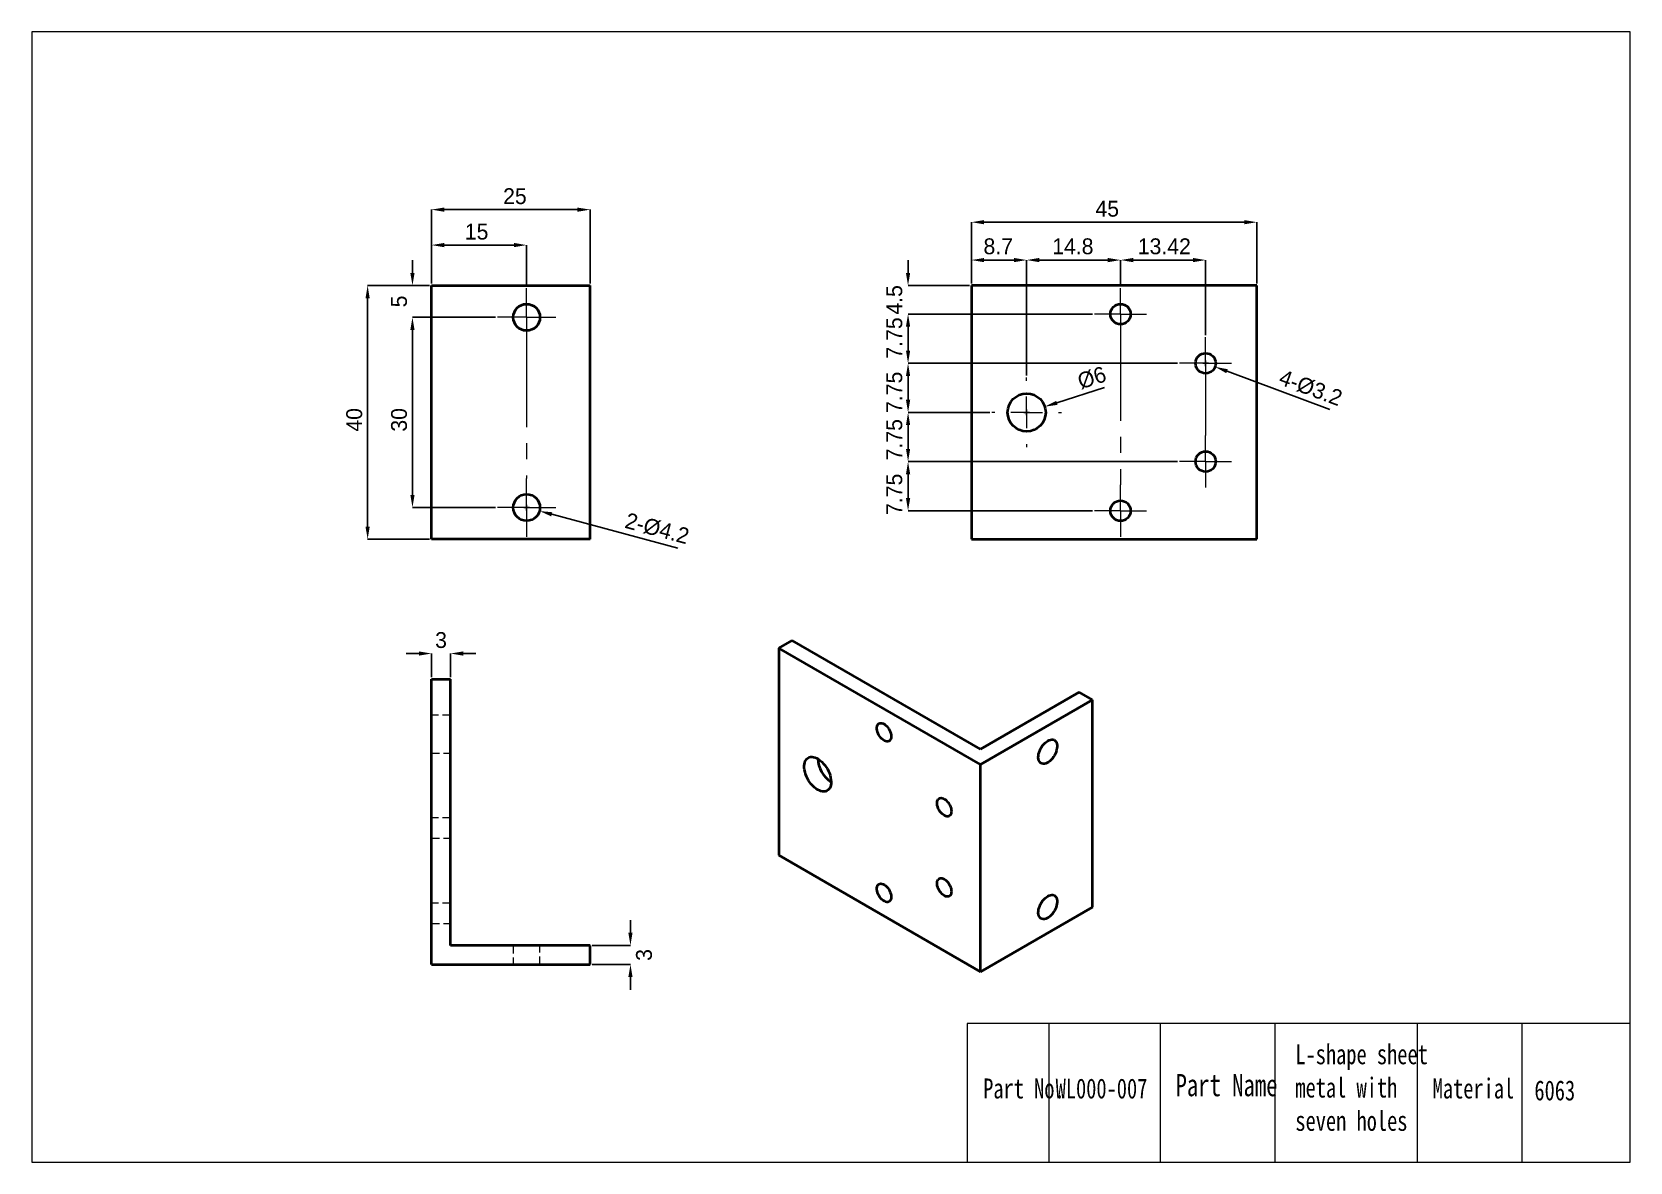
# Model space of a CAD drawing. Header units: millimetres. Extents: x 7.6 to 58, y 9.8 to 45.5.
import ezdxf

# ---------------------------------------------------------------- set-up
doc = ezdxf.new("R2010")
doc.units = ezdxf.units.MM
doc.header["$LTSCALE"] = 0.2
doc.linetypes.add('CENTERX2', pattern=[20.32, 12.7, -2.54, 2.54, -2.54])
doc.linetypes.add('HIDDEN', pattern=[1.905, 1.27, -0.635])
doc.layers.get('0').update_dxf_attribs({"lineweight": 18})
for name, color, linetype, lineweight in [('1轮廓实线层', 7, 'Continuous', 40), ('2细线层', 4, 'Continuous', 18), ('3中心线层', 1, 'CENTERX2', 18), ('4虚线层', 6, 'HIDDEN', 18), ('尺寸线层', 3, 'Continuous', 18)]:
    doc.layers.add(name, color=color, linetype=linetype, lineweight=lineweight)
doc.styles.add('SLDTEXTSTYLE1', font='')
doc.styles.get('SLDTEXTSTYLE1').set_extended_font_data('汉仪长仿宋体')
doc.dimstyles.new('SLDDIMSTYLE0', dxfattribs={"dimtxt": 0.7, "dimasz": 0.816, "dimexe": 0, "dimexo": 0.0625, "dimgap": 0.175, "dimtad": 1, "dimlfac": 5, "dimrnd": 1e-09, "dimzin": 12, "dimdsep": 46, "dimtxsty": 'SLDTEXTSTYLE1', "dimcen": 0.09, "dimdle": 1.632, "dimadec": 0, "dimazin": 3, "dimtfac": 1, "dimtofl": 0, "dimtmove": 0, "dimatfit": 3, "dimfxl": 1, "dimfrac": 2, "dimtolj": 1, "dimarcsym": 0})

# ---------------------------------------------------------------- blocks, each defined once
blk = doc.blocks.new('*X4')
at = {"layer": '2细线层', "linetype": 'Continuous'}
for points in [[(18.138, 37.06), (18.271, 37.06), (18.205, 37.46)], [(18.138, 29.86), (18.271, 29.86), (18.205, 29.46)]]:
    blk.add_hatch(color=0, dxfattribs=at).paths.add_polyline_path(points, flags=0)
at = {"layer": '2细线层', "color": 0, "linetype": 'Continuous', "lineweight": -2}
for p, q in [((20.157, 37.46), (18.205, 37.46)), ((18.205, 29.86), (18.205, 37.06)), ((20.157, 29.46), (18.205, 29.46))]:
    blk.add_line(p, q, dxfattribs=at)
at = {"layer": '2细线层', "color": 0, "linetype": 'Continuous', "lineweight": 0, "insert": (17.53, 33.226), "char_height": 0.5, "width": 0.98199, "attachment_point": 2, "rotation": 90, "style": 'SLDTEXTSTYLE1'}
blk.add_mtext('40', dxfattribs=at)
blk = doc.blocks.new('*X5')
at = {"layer": '2细线层', "linetype": 'Continuous'}
for points in [[(19.552, 37.86), (19.685, 37.86), (19.619, 37.46)], [(19.552, 36.06), (19.685, 36.06), (19.619, 36.46)]]:
    blk.add_hatch(color=0, dxfattribs=at).paths.add_polyline_path(points, flags=0)
at = {"layer": '2细线层', "color": 0, "linetype": 'Continuous', "lineweight": -2}
for p, q in [((19.619, 37.86), (19.619, 38.26)), ((20.157, 37.46), (19.619, 37.46)), ((22.237, 36.46), (19.619, 36.46)), ((19.619, 36.06), (19.619, 35.66))]:
    blk.add_line(p, q, dxfattribs=at)
at = {"layer": '2细线层', "color": 0, "linetype": 'Continuous', "lineweight": 0, "insert": (18.944, 36.96), "char_height": 0.5, "width": 0.98476, "attachment_point": 2, "rotation": 90, "style": 'SLDTEXTSTYLE1'}
blk.add_mtext('5', dxfattribs=at)
blk = doc.blocks.new('*X6')
at = {"layer": '2细线层', "linetype": 'Continuous'}
for points in [[(19.552, 36.06), (19.685, 36.06), (19.619, 36.46)], [(19.552, 30.86), (19.685, 30.86), (19.619, 30.46)]]:
    blk.add_hatch(color=0, dxfattribs=at).paths.add_polyline_path(points, flags=0)
at = {"layer": '2细线层', "color": 0, "linetype": 'Continuous', "lineweight": -2}
for p, q in [((22.237, 36.46), (19.619, 36.46)), ((19.619, 36.06), (19.619, 30.86)), ((22.237, 30.46), (19.619, 30.46))]:
    blk.add_line(p, q, dxfattribs=at)
at = {"layer": '2细线层', "color": 0, "linetype": 'Continuous', "lineweight": 0, "insert": (18.944, 33.226), "char_height": 0.5, "width": 0.99307, "attachment_point": 2, "rotation": 90, "style": 'SLDTEXTSTYLE1'}
blk.add_mtext('30', dxfattribs=at)
blk = doc.blocks.new('*X7')
at = {"layer": '2细线层', "linetype": 'Continuous'}
for points in [[(20.62, 39.922), (20.62, 39.789), (20.22, 39.856)], [(24.82, 39.922), (24.82, 39.789), (25.22, 39.856)]]:
    blk.add_hatch(color=0, dxfattribs=at).paths.add_polyline_path(points, flags=0)
at = {"layer": '2细线层', "color": 0, "linetype": 'Continuous', "lineweight": -2}
for p, q in [((20.22, 37.522), (20.22, 39.856)), ((20.62, 39.856), (24.82, 39.856)), ((25.22, 37.522), (25.22, 39.856))]:
    blk.add_line(p, q, dxfattribs=at)
at = {"layer": '2细线层', "color": 0, "linetype": 'Continuous', "lineweight": 0, "insert": (22.85, 40.531), "char_height": 0.5, "width": 0.85042, "attachment_point": 2, "style": 'SLDTEXTSTYLE1'}
blk.add_mtext('25', dxfattribs=at)
blk = doc.blocks.new('*X8')
at = {"layer": '2细线层', "linetype": 'Continuous'}
for points in [[(20.62, 38.805), (20.62, 38.672), (20.22, 38.738)], [(22.82, 38.805), (22.82, 38.672), (23.22, 38.738)]]:
    blk.add_hatch(color=0, dxfattribs=at).paths.add_polyline_path(points, flags=0)
at = {"layer": '2细线层', "color": 0, "linetype": 'Continuous', "lineweight": -2}
for p, q in [((20.22, 37.522), (20.22, 38.738)), ((22.82, 38.738), (20.62, 38.738)), ((23.22, 37.442), (23.22, 38.738))]:
    blk.add_line(p, q, dxfattribs=at)
at = {"layer": '2细线层', "color": 0, "linetype": 'Continuous', "lineweight": 0, "insert": (21.642, 39.413), "char_height": 0.5, "width": 0.77285, "attachment_point": 2, "style": 'SLDTEXTSTYLE1'}
blk.add_mtext('15', dxfattribs=at)
blk = doc.blocks.new('*X9')
at = {"layer": '2细线层', "linetype": 'Continuous'}
blk.add_hatch(color=0, dxfattribs=at).paths.add_polyline_path([(24.029, 30.312), (23.995, 30.183), (23.626, 30.351)], flags=0)
at = {"layer": '2细线层', "color": 0, "linetype": 'Continuous', "lineweight": -2}
for p, q in [((23.13, 30.46), (23.31, 30.46)), ((23.22, 30.37), (23.22, 30.55)), ((27.992, 29.181), (24.012, 30.248))]:
    blk.add_line(p, q, dxfattribs=at)
at = {"layer": '2细线层', "color": 0, "linetype": 'Continuous', "lineweight": 0, "insert": (26.415, 30.312), "char_height": 0.5, "width": 3.74969, "attachment_point": 1, "rotation": 345, "style": 'SLDTEXTSTYLE1'}
blk.add_mtext('2-%%C4.2', dxfattribs=at)
blk = doc.blocks.new('SW_CENTERMARKSYMBOL_0')
at = {"layer": '3中心线层', "color": 0, "linetype": 'CENTERX2', "lineweight": 0}
for p, q in [((0, 0.5), (0, 0.92)), ((-0.5, 0), (-0.92, 0)), ((0, 0), (-0.5, 0)), ((0, 0), (0, 0.5)), ((0, 0), (0, -0.5)), ((0, 0), (0.5, 0)), ((0.5, 0), (0.92, 0)), ((0, -0.5), (0, -0.92))]:
    blk.add_line(p, q, dxfattribs=at)
blk = doc.blocks.new('SW_CENTERMARKSYMBOL_1')
at = {"layer": '3中心线层', "color": 0, "linetype": 'CENTERX2', "lineweight": 0}
for p, q in [((0, 0.5), (0, 0.92)), ((-0.5, 0), (-0.92, 0)), ((0, 0), (-0.5, 0)), ((0, 0), (0, 0.5)), ((0, 0), (0, -0.5)), ((0, 0), (0.5, 0)), ((0.5, 0), (0.92, 0)), ((0, -0.5), (0, -0.92))]:
    blk.add_line(p, q, dxfattribs=at)
blk = doc.blocks.new('*X12')
at = {"layer": '2细线层', "linetype": 'Continuous'}
for points in [[(37.649, 39.526), (37.649, 39.393), (37.249, 39.46)], [(45.849, 39.526), (45.849, 39.393), (46.249, 39.46)]]:
    blk.add_hatch(color=0, dxfattribs=at).paths.add_polyline_path(points, flags=0)
at = {"layer": '2细线层', "color": 0, "linetype": 'Continuous', "lineweight": -2}
for p, q in [((37.249, 37.522), (37.249, 39.46)), ((37.649, 39.46), (45.849, 39.46)), ((46.249, 37.522), (46.249, 39.46))]:
    blk.add_line(p, q, dxfattribs=at)
at = {"layer": '2细线层', "color": 0, "linetype": 'Continuous', "lineweight": 0, "insert": (41.53, 40.135), "char_height": 0.5, "width": 0.87119, "attachment_point": 2, "style": 'SLDTEXTSTYLE1'}
blk.add_mtext('45', dxfattribs=at)
blk = doc.blocks.new('*X13')
at = {"layer": '2细线层', "linetype": 'Continuous'}
for points in [[(37.649, 38.332), (37.649, 38.199), (37.249, 38.266)], [(38.589, 38.332), (38.589, 38.199), (38.989, 38.266)]]:
    blk.add_hatch(color=0, dxfattribs=at).paths.add_polyline_path(points, flags=0)
at = {"layer": '2细线层', "color": 0, "linetype": 'Continuous', "lineweight": -2}
for p, q in [((37.249, 37.522), (37.249, 38.266)), ((38.589, 38.266), (37.649, 38.266)), ((38.989, 34.622), (38.989, 38.266))]:
    blk.add_line(p, q, dxfattribs=at)
at = {"layer": '2细线层', "color": 0, "linetype": 'Continuous', "lineweight": 0, "insert": (38.093, 38.95), "char_height": 0.5, "width": 1.39197, "attachment_point": 2, "style": 'SLDTEXTSTYLE1'}
blk.add_mtext('8.7', dxfattribs=at)
blk = doc.blocks.new('*X14')
at = {"layer": '2细线层', "linetype": 'Continuous'}
for points in [[(39.389, 38.332), (39.389, 38.199), (38.989, 38.266)], [(41.549, 38.332), (41.549, 38.199), (41.949, 38.266)]]:
    blk.add_hatch(color=0, dxfattribs=at).paths.add_polyline_path(points, flags=0)
at = {"layer": '2细线层', "color": 0, "linetype": 'Continuous', "lineweight": -2}
for p, q in [((38.989, 34.622), (38.989, 38.266)), ((39.389, 38.266), (41.549, 38.266)), ((41.949, 37.442), (41.949, 38.266))]:
    blk.add_line(p, q, dxfattribs=at)
at = {"layer": '2细线层', "color": 0, "linetype": 'Continuous', "lineweight": 0, "insert": (40.446, 38.95), "char_height": 0.5, "width": 1.78947, "attachment_point": 2, "style": 'SLDTEXTSTYLE1'}
blk.add_mtext('14.8', dxfattribs=at)
blk = doc.blocks.new('*X15')
at = {"layer": '2细线层', "linetype": 'Continuous'}
for points in [[(42.349, 38.332), (42.349, 38.199), (41.949, 38.266)], [(44.234, 38.332), (44.234, 38.199), (44.634, 38.266)]]:
    blk.add_hatch(color=0, dxfattribs=at).paths.add_polyline_path(points, flags=0)
at = {"layer": '2细线层', "color": 0, "linetype": 'Continuous', "lineweight": -2}
for p, q in [((41.949, 37.442), (41.949, 38.266)), ((42.349, 38.266), (44.234, 38.266)), ((44.634, 35.892), (44.634, 38.266))]:
    blk.add_line(p, q, dxfattribs=at)
at = {"layer": '2细线层', "color": 0, "linetype": 'Continuous', "lineweight": 0, "insert": (43.331, 38.95), "char_height": 0.5, "width": 2.27701, "attachment_point": 2, "style": 'SLDTEXTSTYLE1'}
blk.add_mtext('13.42', dxfattribs=at)
blk = doc.blocks.new('*X16')
at = {"layer": '2细线层', "linetype": 'Continuous'}
for points in [[(35.181, 37.86), (35.315, 37.86), (35.248, 37.46)], [(35.181, 36.16), (35.315, 36.16), (35.248, 36.56)]]:
    blk.add_hatch(color=0, dxfattribs=at).paths.add_polyline_path(points, flags=0)
at = {"layer": '2细线层', "color": 0, "linetype": 'Continuous', "lineweight": -2}
for p, q in [((35.248, 37.86), (35.248, 38.26)), ((37.187, 37.46), (35.248, 37.46)), ((41.067, 36.56), (35.248, 36.56)), ((35.248, 36.16), (35.248, 35.76))]:
    blk.add_line(p, q, dxfattribs=at)
at = {"layer": '2细线层', "color": 0, "linetype": 'Continuous', "lineweight": 0, "insert": (34.564, 37.01), "char_height": 0.5, "width": 1.37258, "attachment_point": 2, "rotation": 90, "style": 'SLDTEXTSTYLE1'}
blk.add_mtext('4.5', dxfattribs=at)
blk = doc.blocks.new('*X17')
at = {"layer": '2细线层', "linetype": 'Continuous'}
blk.add_hatch(color=0, dxfattribs=at).paths.add_polyline_path([(45.332, 34.822), (45.286, 34.697), (44.934, 34.898)], flags=0)
at = {"layer": '2细线层', "color": 0, "linetype": 'Continuous', "lineweight": -2}
for p, q in [((44.544, 35.01), (44.724, 35.01)), ((44.634, 34.92), (44.634, 35.1)), ((48.554, 33.556), (45.309, 34.759))]:
    blk.add_line(p, q, dxfattribs=at)
at = {"layer": '2细线层', "color": 0, "linetype": 'Continuous', "lineweight": 0, "insert": (47.079, 34.832), "char_height": 0.5, "width": 3.77866, "attachment_point": 1, "rotation": 339.652, "style": 'SLDTEXTSTYLE1'}
blk.add_mtext('4-%%C3.2', dxfattribs=at)
blk = doc.blocks.new('*X18')
at = {"layer": '2细线层', "linetype": 'Continuous'}
for points in [[(35.183, 36.16), (35.316, 36.16), (35.249, 36.56)], [(35.183, 35.41), (35.316, 35.41), (35.249, 35.01)]]:
    blk.add_hatch(color=0, dxfattribs=at).paths.add_polyline_path(points, flags=0)
at = {"layer": '2细线层', "color": 0, "linetype": 'Continuous', "lineweight": -2}
for p, q in [((41.067, 36.56), (35.249, 36.56)), ((35.249, 36.16), (35.249, 35.41)), ((43.751, 35.01), (35.249, 35.01))]:
    blk.add_line(p, q, dxfattribs=at)
at = {"layer": '2细线层', "color": 0, "linetype": 'Continuous', "lineweight": 0, "insert": (34.565, 35.809), "char_height": 0.5, "width": 1.86427, "attachment_point": 2, "rotation": 90, "style": 'SLDTEXTSTYLE1'}
blk.add_mtext('7.75', dxfattribs=at)
blk = doc.blocks.new('*X19')
at = {"layer": '2细线层', "linetype": 'Continuous'}
for points in [[(35.183, 34.61), (35.316, 34.61), (35.249, 35.01)], [(35.183, 33.86), (35.316, 33.86), (35.249, 33.46)]]:
    blk.add_hatch(color=0, dxfattribs=at).paths.add_polyline_path(points, flags=0)
at = {"layer": '2细线层', "color": 0, "linetype": 'Continuous', "lineweight": -2}
for p, q in [((43.751, 35.01), (35.249, 35.01)), ((35.249, 33.86), (35.249, 34.61)), ((37.827, 33.46), (35.249, 33.46))]:
    blk.add_line(p, q, dxfattribs=at)
at = {"layer": '2细线层', "color": 0, "linetype": 'Continuous', "lineweight": 0, "insert": (34.565, 34.095), "char_height": 0.5, "width": 1.86427, "attachment_point": 2, "rotation": 90, "style": 'SLDTEXTSTYLE1'}
blk.add_mtext('7.75', dxfattribs=at)
blk = doc.blocks.new('*X20')
at = {"layer": '2细线层', "linetype": 'Continuous'}
for points in [[(35.183, 33.06), (35.316, 33.06), (35.249, 33.46)], [(35.183, 32.31), (35.316, 32.31), (35.249, 31.91)]]:
    blk.add_hatch(color=0, dxfattribs=at).paths.add_polyline_path(points, flags=0)
at = {"layer": '2细线层', "color": 0, "linetype": 'Continuous', "lineweight": -2}
for p, q in [((37.827, 33.46), (35.249, 33.46)), ((35.249, 33.06), (35.249, 32.31)), ((43.751, 31.91), (35.249, 31.91))]:
    blk.add_line(p, q, dxfattribs=at)
at = {"layer": '2细线层', "color": 0, "linetype": 'Continuous', "lineweight": 0, "insert": (34.565, 32.601), "char_height": 0.5, "width": 1.86427, "attachment_point": 2, "rotation": 90, "style": 'SLDTEXTSTYLE1'}
blk.add_mtext('7.75', dxfattribs=at)
blk = doc.blocks.new('*X21')
at = {"layer": '2细线层', "linetype": 'Continuous'}
for points in [[(35.183, 31.51), (35.316, 31.51), (35.249, 31.91)], [(35.183, 30.76), (35.316, 30.76), (35.249, 30.36)]]:
    blk.add_hatch(color=0, dxfattribs=at).paths.add_polyline_path(points, flags=0)
at = {"layer": '2细线层', "color": 0, "linetype": 'Continuous', "lineweight": -2}
for p, q in [((43.751, 31.91), (35.249, 31.91)), ((35.249, 30.76), (35.249, 31.51)), ((41.067, 30.36), (35.249, 30.36))]:
    blk.add_line(p, q, dxfattribs=at)
at = {"layer": '2细线层', "color": 0, "linetype": 'Continuous', "lineweight": 0, "insert": (34.565, 30.878), "char_height": 0.5, "width": 1.86427, "attachment_point": 2, "rotation": 90, "style": 'SLDTEXTSTYLE1'}
blk.add_mtext('7.75', dxfattribs=at)
blk = doc.blocks.new('*X22')
at = {"layer": '2细线层', "linetype": 'Continuous'}
blk.add_hatch(color=0, dxfattribs=at).paths.add_polyline_path([(39.922, 33.827), (39.962, 33.7), (39.561, 33.642)], flags=0)
at = {"layer": '2细线层', "color": 0, "linetype": 'Continuous', "lineweight": -2}
for p, q in [((41.449, 34.243), (39.942, 33.763)), ((38.899, 33.46), (39.079, 33.46)), ((38.989, 33.37), (38.989, 33.55))]:
    blk.add_line(p, q, dxfattribs=at)
at = {"layer": '2细线层', "color": 0, "linetype": 'Continuous', "lineweight": 0, "insert": (40.543, 34.663), "char_height": 0.5, "width": 1.50371, "attachment_point": 1, "rotation": 17.6581, "style": 'SLDTEXTSTYLE1'}
blk.add_mtext('%%C6', dxfattribs=at)
blk = doc.blocks.new('SW_CENTERMARKSYMBOL_2')
at = {"layer": '3中心线层', "color": 0, "linetype": 'CENTERX2', "lineweight": 0}
for p, q in [((0, 0.5), (0, 0.82)), ((-0.5, 0), (-0.82, 0)), ((0, 0), (-0.5, 0)), ((0, 0), (0, 0.5)), ((0, 0), (0, -0.5)), ((0, 0), (0.5, 0)), ((0.5, 0), (0.82, 0)), ((0, -0.5), (0, -0.82))]:
    blk.add_line(p, q, dxfattribs=at)
blk = doc.blocks.new('SW_CENTERMARKSYMBOL_3')
at = {"layer": '3中心线层', "color": 0, "linetype": 'CENTERX2', "lineweight": 0}
for p, q in [((0, 0.5), (0, 0.82)), ((-0.5, 0), (-0.82, 0)), ((0, 0), (-0.5, 0)), ((0, 0), (0, 0.5)), ((0, 0), (0, -0.5)), ((0, 0), (0.5, 0)), ((0.5, 0), (0.82, 0)), ((0, -0.5), (0, -0.82))]:
    blk.add_line(p, q, dxfattribs=at)
blk = doc.blocks.new('SW_CENTERMARKSYMBOL_4')
at = {"layer": '3中心线层', "color": 0, "linetype": 'CENTERX2', "lineweight": 0}
for p, q in [((0, 0.5), (0, 0.82)), ((-0.5, 0), (-0.82, 0)), ((0, 0), (-0.5, 0)), ((0, 0), (0, 0.5)), ((0, 0), (0, -0.5)), ((0, 0), (0.5, 0)), ((0.5, 0), (0.82, 0)), ((0, -0.5), (0, -0.82))]:
    blk.add_line(p, q, dxfattribs=at)
blk = doc.blocks.new('SW_CENTERMARKSYMBOL_5')
at = {"layer": '3中心线层', "color": 0, "linetype": 'CENTERX2', "lineweight": 0}
for p, q in [((0, 0.5), (0, 0.82)), ((-0.5, 0), (-0.82, 0)), ((0, 0), (-0.5, 0)), ((0, 0), (0, 0.5)), ((0, 0), (0, -0.5)), ((0, 0), (0.5, 0)), ((0.5, 0), (0.82, 0)), ((0, -0.5), (0, -0.82))]:
    blk.add_line(p, q, dxfattribs=at)
blk = doc.blocks.new('SW_CENTERMARKSYMBOL_6')
at = {"layer": '3中心线层', "color": 0, "linetype": 'CENTERX2', "lineweight": 0}
for p, q in [((0, 1), (0, 1.1)), ((-1, 0), (-1.1, 0)), ((0, 0), (-0.5, 0)), ((0, 0), (0, 0.5)), ((0, 0), (0, -0.5)), ((0, 0), (0.5, 0)), ((1, 0), (1.1, 0)), ((0, -1), (0, -1.1))]:
    blk.add_line(p, q, dxfattribs=at)
blk = doc.blocks.new('*X28')
at = {"layer": '2细线层', "linetype": 'Continuous'}
for points in [[(19.82, 25.924), (19.82, 25.79), (20.22, 25.857)], [(21.22, 25.924), (21.22, 25.79), (20.82, 25.857)]]:
    blk.add_hatch(color=0, dxfattribs=at).paths.add_polyline_path(points, flags=0)
at = {"layer": '2细线层', "color": 0, "linetype": 'Continuous', "lineweight": -2}
for p, q in [((19.82, 25.857), (19.42, 25.857)), ((20.22, 25.113), (20.22, 25.857)), ((20.82, 25.113), (20.82, 25.857)), ((21.22, 25.857), (21.62, 25.857))]:
    blk.add_line(p, q, dxfattribs=at)
at = {"layer": '2细线层', "color": 0, "linetype": 'Continuous', "lineweight": 0, "insert": (20.52, 26.532), "char_height": 0.5, "width": 0.34765, "attachment_point": 2, "style": 'SLDTEXTSTYLE1'}
blk.add_mtext('3', dxfattribs=at)
blk = doc.blocks.new('*X29')
at = {"layer": '2细线层', "linetype": 'Continuous'}
for points in [[(26.427, 17.051), (26.56, 17.051), (26.494, 16.651)], [(26.427, 15.651), (26.56, 15.651), (26.494, 16.051)]]:
    blk.add_hatch(color=0, dxfattribs=at).paths.add_polyline_path(points, flags=0)
at = {"layer": '2细线层', "color": 0, "linetype": 'Continuous', "lineweight": -2}
for p, q in [((26.494, 17.051), (26.494, 17.451)), ((25.282, 16.651), (26.494, 16.651)), ((25.282, 16.051), (26.494, 16.051)), ((26.494, 15.651), (26.494, 15.251))]:
    blk.add_line(p, q, dxfattribs=at)
at = {"layer": '2细线层', "color": 0, "linetype": 'Continuous', "lineweight": 0, "insert": (26.669, 16.351), "char_height": 0.5, "width": 0.99307, "attachment_point": 2, "rotation": 90, "style": 'SLDTEXTSTYLE1'}
blk.add_mtext('3', dxfattribs=at)

msp = doc.modelspace()

# ---------------------------------------------------------------- linework, layer by layer
for p, q in [((58.0185, 45.4595), (7.6185, 45.4595)), ((7.6185, 45.4595), (7.6185, 9.8195)), ((58.0185, 9.8195), (58.0185, 45.4595)), ((58.0185, 14.1842), (37.1165, 14.1842)), ((37.1165, 14.1842), (37.1165, 9.8195)), ((39.6906, 14.1842), (39.6906, 9.8195)), ((43.1965, 14.1842), (43.1965, 9.8195)), ((46.8111, 14.1842), (46.8111, 9.8195)), ((51.3075, 14.1842), (51.3075, 9.8195)), ((54.6098, 14.1842), (54.6098, 9.8195)), ((58.0185, 9.8195), (58.0185, 14.1842)), ((7.6185, 9.8195), (58.0185, 9.8195)), ((38.858, 9.8195), (58.0185, 9.8195))]:
    msp.add_line(p, q)
at = {"layer": '1轮廓实线层', "linetype": 'Continuous', "lineweight": 40}
for p, q in [((20.2199, 29.4598), (20.2199, 37.4598)), ((20.2199, 37.4598), (25.2199, 37.4598)), ((25.2199, 29.4598), (25.2199, 37.4598)), ((46.2493, 37.4598), (37.2493, 37.4598)), ((37.2493, 37.4598), (37.2493, 29.4598)), ((46.2493, 29.4598), (46.2493, 37.4598)), ((25.2199, 29.4598), (20.2199, 29.4598)), ((37.2493, 29.4598), (46.2493, 29.4598)), ((31.1684, 26.0263), (31.5927, 26.2712)), ((37.5324, 22.8423), (31.5927, 26.2712)), ((37.5324, 22.3525), (31.1684, 26.0263)), ((31.1684, 26.0263), (31.1684, 19.494)), ((20.2199, 16.051), (20.2199, 25.051)), ((20.2199, 25.051), (20.8199, 25.051)), ((20.8199, 16.651), (20.8199, 25.051)), ((40.6436, 24.6384), (37.5324, 22.8423)), ((37.5324, 22.3525), (41.0679, 24.3935)), ((41.0679, 24.3935), (40.6436, 24.6384)), ((41.0679, 17.8612), (41.0679, 24.3935)), ((37.5324, 15.8201), (37.5324, 22.3525)), ((31.1684, 19.494), (37.5324, 15.8201)), ((41.0679, 17.8612), (37.5324, 15.8201)), ((25.2199, 16.651), (20.8199, 16.651)), ((25.2199, 16.051), (25.2199, 16.651)), ((20.2199, 16.051), (25.2199, 16.051))]:
    msp.add_line(p, q, dxfattribs=at)
for points in [[(34.7181, 23.2422), (34.7148, 23.2), (34.7051, 23.1626), (34.6893, 23.1314), (34.6678, 23.1071), (34.6413, 23.0904), (34.6104, 23.0819), (34.5762, 23.0817), (34.5395, 23.0899), (34.5014, 23.1063), (34.4631, 23.1303), (34.4255, 23.1613), (34.3899, 23.1983), (34.3572, 23.2405), (34.3284, 23.2864), (34.3043, 23.3348), (34.2856, 23.3843), (34.2728, 23.4334), (34.2663, 23.4809), (34.2663, 23.5252), (34.2728, 23.5651), (34.2856, 23.5995), (34.3043, 23.6274), (34.3284, 23.648), (34.3572, 23.6606), (34.3899, 23.665), (34.4255, 23.6609), (34.4631, 23.6486), (34.5014, 23.6284), (34.5395, 23.6008), (34.5762, 23.5666), (34.6104, 23.5269), (34.6413, 23.4827), (34.6678, 23.4354), (34.6893, 23.3862), (34.7051, 23.3367), (34.7148, 23.2883), (34.7181, 23.2422)], [(39.6537, 23.1035), (39.6969, 23.1248), (39.7392, 23.1383), (39.7797, 23.1438), (39.8175, 23.1412), (39.8519, 23.1304), (39.8819, 23.1117), (39.9072, 23.0855), (39.927, 23.0525), (39.941, 23.0132), (39.9489, 22.9685), (39.9505, 22.9193), (39.9457, 22.8668), (39.9347, 22.8121), (39.9178, 22.7562), (39.8952, 22.7004), (39.8675, 22.6459), (39.8352, 22.5939), (39.799, 22.5454), (39.7598, 22.5015), (39.7182, 22.4631), (39.6753, 22.431), (39.632, 22.406), (39.5891, 22.3885), (39.5476, 22.379), (39.5083, 22.3776), (39.4722, 22.3843), (39.4399, 22.3991), (39.4121, 22.4216), (39.3895, 22.4513), (39.3726, 22.4875), (39.3616, 22.5297), (39.3569, 22.5767), (39.3585, 22.6276), (39.3663, 22.6814), (39.3803, 22.7369), (39.4002, 22.7928), (39.4254, 22.8481), (39.4555, 22.9015), (39.4898, 22.952), (39.5276, 22.9983), (39.5681, 23.0395), (39.6104, 23.0749), (39.6537, 23.1035)], [(32.3988, 21.5599), (32.3466, 21.5938), (32.2953, 21.6345), (32.2455, 21.6815), (32.198, 21.7341), (32.1536, 21.7915), (32.1129, 21.8528), (32.0766, 21.9171), (32.0451, 21.9834), (32.019, 22.0507), (31.9986, 22.118), (31.9843, 22.1843), (31.9763, 22.2485), (31.9747, 22.3098), (31.9795, 22.367), (31.9907, 22.4195), (32.008, 22.4664), (32.0313, 22.5069), (32.0602, 22.5406), (32.0942, 22.5667), (32.1328, 22.5851), (32.1754, 22.5953), (32.2214, 22.5973), (32.2701, 22.591), (32.3208, 22.5765), (32.3726, 22.5539), (32.4249, 22.5238), (32.4767, 22.4864), (32.5274, 22.4425), (32.5761, 22.3926), (32.6221, 22.3375), (32.6647, 22.278), (32.7033, 22.2151), (32.7373, 22.1497), (32.7662, 22.0827), (32.7895, 22.0153), (32.8068, 21.9484), (32.818, 21.883), (32.8228, 21.8201), (32.8212, 21.7608), (32.8132, 21.7058), (32.7989, 21.656), (32.7785, 21.6122), (32.7524, 21.5751), (32.7209, 21.5451), (32.6846, 21.5228), (32.6439, 21.5085), (32.5995, 21.5024), (32.552, 21.5045), (32.5022, 21.515), (32.4509, 21.5336), (32.3988, 21.5599)], [(36.6164, 20.8807), (36.6132, 20.8384), (36.6035, 20.8011), (36.5877, 20.7699), (36.5662, 20.7455), (36.5396, 20.7289), (36.5088, 20.7203), (36.4745, 20.7202), (36.4378, 20.7284), (36.3997, 20.7447), (36.3614, 20.7687), (36.3239, 20.7997), (36.2883, 20.8368), (36.2556, 20.8789), (36.2268, 20.9248), (36.2027, 20.9732), (36.184, 21.0227), (36.1712, 21.0719), (36.1647, 21.1193), (36.1647, 21.1636), (36.1712, 21.2036), (36.184, 21.238), (36.2027, 21.2659), (36.2268, 21.2864), (36.2556, 21.2991), (36.2883, 21.3034), (36.3239, 21.2994), (36.3614, 21.2871), (36.3997, 21.2668), (36.4378, 21.2392), (36.4745, 21.2051), (36.5088, 21.1653), (36.5396, 21.1212), (36.5662, 21.0738), (36.5877, 21.0247), (36.6035, 20.9752), (36.6132, 20.9267), (36.6164, 20.8807)], [(36.6164, 18.3494), (36.6132, 18.3071), (36.6035, 18.2698), (36.5877, 18.2386), (36.5662, 18.2143), (36.5396, 18.1976), (36.5088, 18.1891), (36.4745, 18.1889), (36.4378, 18.1971), (36.3997, 18.2134), (36.3614, 18.2375), (36.3239, 18.2685), (36.2883, 18.3055), (36.2556, 18.3476), (36.2268, 18.3936), (36.2027, 18.442), (36.184, 18.4914), (36.1712, 18.5406), (36.1647, 18.588), (36.1647, 18.6324), (36.1712, 18.6723), (36.184, 18.7067), (36.2027, 18.7346), (36.2268, 18.7551), (36.2556, 18.7678), (36.2883, 18.7722), (36.3239, 18.7681), (36.3614, 18.7558), (36.3997, 18.7356), (36.4378, 18.708), (36.4745, 18.6738), (36.5088, 18.6341), (36.5396, 18.5899), (36.5662, 18.5426), (36.5877, 18.4934), (36.6035, 18.4439), (36.6132, 18.3955), (36.6164, 18.3494)], [(34.7181, 18.1797), (34.7148, 18.1374), (34.7051, 18.1001), (34.6893, 18.0688), (34.6678, 18.0445), (34.6413, 18.0279), (34.6104, 18.0193), (34.5762, 18.0191), (34.5395, 18.0274), (34.5014, 18.0437), (34.4631, 18.0677), (34.4255, 18.0987), (34.3899, 18.1358), (34.3572, 18.1779), (34.3284, 18.2238), (34.3043, 18.2722), (34.2856, 18.3217), (34.2728, 18.3709), (34.2663, 18.4183), (34.2663, 18.4626), (34.2728, 18.5026), (34.2856, 18.537), (34.3043, 18.5648), (34.3284, 18.5854), (34.3572, 18.5981), (34.3899, 18.6024), (34.4255, 18.5984), (34.4631, 18.5861), (34.5014, 18.5658), (34.5395, 18.5382), (34.5762, 18.504), (34.6104, 18.4643), (34.6413, 18.4201), (34.6678, 18.3728), (34.6893, 18.3237), (34.7051, 18.2742), (34.7148, 18.2257), (34.7181, 18.1797)], [(39.6537, 18.2042), (39.6969, 18.2255), (39.7392, 18.2391), (39.7797, 18.2446), (39.8175, 18.2419), (39.8519, 18.2311), (39.8819, 18.2124), (39.9072, 18.1863), (39.927, 18.1532), (39.941, 18.1139), (39.9489, 18.0692), (39.9505, 18.0201), (39.9457, 17.9676), (39.9347, 17.9128), (39.9178, 17.857), (39.8952, 17.8012), (39.8675, 17.7467), (39.8352, 17.6946), (39.799, 17.6461), (39.7598, 17.6022), (39.7182, 17.5638), (39.6753, 17.5318), (39.632, 17.5067), (39.5891, 17.4893), (39.5476, 17.4797), (39.5083, 17.4783), (39.4722, 17.4851), (39.4399, 17.4998), (39.4121, 17.5223), (39.3895, 17.552), (39.3726, 17.5883), (39.3616, 17.6304), (39.3569, 17.6774), (39.3585, 17.7284), (39.3663, 17.7822), (39.3803, 17.8376), (39.4002, 17.8936), (39.4254, 17.9489), (39.4555, 18.0023), (39.4898, 18.0527), (39.5276, 18.099), (39.5681, 18.1403), (39.6104, 18.1756), (39.6537, 18.2042)]]:
    msp.add_lwpolyline(points, dxfattribs=at)
for centre, radius in [((23.2199, 36.4598), 0.42), ((41.9493, 36.5598), 0.32), ((44.6339, 35.0098), 0.32), ((38.9893, 33.4598), 0.6), ((44.6339, 31.9098), 0.32), ((23.2199, 30.4598), 0.42), ((41.9493, 30.3598), 0.32)]:
    msp.add_circle(centre, radius, dxfattribs=at)
msp.add_arc((33.3167, 22.5798), 0.9188, 182.49336, 237.50127, dxfattribs=at)
at = {"layer": '3中心线层', "color": 1, "linetype": 'CENTERX2', "lineweight": 0}
for p, q in [((23.2199, 35.5398), (23.2199, 31.3798)), ((41.9493, 35.7398), (41.9493, 31.1798)), ((44.6339, 34.1898), (44.6339, 32.7298))]:
    msp.add_line(p, q, dxfattribs=at)
at = {"layer": '4虚线层', "color": 6, "linetype": 'HIDDEN', "lineweight": 0}
for p, q in [((20.8199, 23.911), (20.2199, 23.911)), ((20.2199, 22.711), (20.8199, 22.711)), ((20.8199, 20.671), (20.2199, 20.671)), ((20.2199, 20.031), (20.8199, 20.031)), ((20.8199, 17.9863), (20.2199, 17.9863)), ((20.2199, 17.3463), (20.8199, 17.3463)), ((22.7999, 16.651), (22.7999, 16.051)), ((23.6399, 16.051), (23.6399, 16.651))]:
    msp.add_line(p, q, dxfattribs=at)

# ---------------------------------------------------------------- block references
at = {"layer": '3中心线层', "color": 1, "linetype": 'CENTERX2', "lineweight": 0}
for name, p in [('SW_CENTERMARKSYMBOL_0', (23.2199, 36.4598)), ('SW_CENTERMARKSYMBOL_2', (41.9493, 36.5598)), ('SW_CENTERMARKSYMBOL_4', (44.6339, 35.0098)), ('SW_CENTERMARKSYMBOL_6', (38.9893, 33.4598)), ('SW_CENTERMARKSYMBOL_5', (44.6339, 31.9098)), ('SW_CENTERMARKSYMBOL_1', (23.2199, 30.4598)), ('SW_CENTERMARKSYMBOL_3', (41.9493, 30.3598))]:
    msp.add_blockref(name, p, dxfattribs=at)

# ---------------------------------------------------------------- texts
at = {"attachment_point": 1}
for s, width, gutter_width, heights, insert, char_height in [('{\\fhyswlongfangsong|b1|i0|c134|p2;L-shape sheet \\Pmetal with \\Pseven holes}', 24.366564, 17.5, [3.5], (47.4634, 13.5343), 0.63), ('{\\fHYSWLongFangSong|b1|i0|c134|p2;Part No.}', 24.366564, 17.5, [3.5], (37.6172, 12.4549), 0.63), ('{\\fHYSWLongFangSong|b1|i0|c134|p2;Part Name}', 68.540777, 35, [0], (43.6862, 12.5956), 0.7), ('{\\fHYSWLongFangSong|b1|i0|c134|p2;Material}', 24.366564, 17.5, [3.5], (51.7944, 12.4549), 0.63)]:
    msp.add_mtext_dynamic_manual_height_columns(s, width=width, gutter_width=gutter_width, heights=heights, dxfattribs=dict(at, insert=insert, char_height=char_height))
at = {"layer": '尺寸线层', "char_height": 0.63, "attachment_point": 1}
for s, insert, width in [('{\\fhyswlongfangsong|b1|i0|c134|p2;\\C7;WL000-007}', (39.903, 12.4537), 3.110492), ('{\\fhyswlongfangsong|b1|i0|c134|p2;\\C7;6063}', (55.0025, 12.3933), 2.551811)]:
    msp.add_mtext(s, dxfattribs=dict(at, insert=insert, width=width))

# ---------------------------------------------------------------- dimensions: what is measured, and where the dimension line sits
at = {"layer": '2细线层', "color": 4, "linetype": 'Continuous', "lineweight": 0}
for base, p1, p2, picture, middle in [((25.2199, 39.8556), (20.2199, 37.4598), (25.2199, 37.4598), '*X7', (22.8496, 39.8556)), ((46.2493, 39.4598), (37.2493, 37.4598), (46.2493, 37.4598), '*X12', (41.5302, 39.4598)), ((20.2199, 38.7383), (23.2199, 37.3798), (20.2199, 37.4598), '*X8', (21.6417, 38.7383)), ((37.2493, 38.2655), (38.9893, 34.5598), (37.2493, 37.4598), '*X13', (38.0931, 38.2655)), ((41.9493, 38.2655), (38.9893, 34.5598), (41.9493, 37.3798), '*X14', (40.4461, 38.2655)), ((44.6339, 38.2655), (41.9493, 37.3798), (44.6339, 35.8298), '*X15', (43.3307, 38.2655)), ((20.8199, 25.8568), (20.2199, 25.051), (20.8199, 25.051), '*X28', (20.5199, 25.8568))]:
    dim = msp.add_linear_dim(base=base, p1=p1, p2=p2, dimstyle='SLDDIMSTYLE0', override={"dimtxt": 0.5, "dimasz": 0.4, "dimsah": 1, "dimdle": 0.8, "dimtzin": 12}, dxfattribs=at)
    dim.commit()
    dim.dimension.update_dxf_attribs({"geometry": picture, "text_midpoint": middle, "dimtype": 160})
for base, p1, p2, picture, middle in [((19.6186, 37.4598), (22.2999, 36.4598), (20.2199, 37.4598), '*X5', (19.6186, 36.9598)), ((35.2479, 37.4598), (41.1293, 36.5598), (37.2493, 37.4598), '*X16', (35.2479, 37.0098)), ((18.2046, 37.4598), (20.2199, 29.4598), (20.2199, 37.4598), '*X4', (18.2046, 33.2255)), ((19.6186, 30.4598), (22.2999, 36.4598), (22.2999, 30.4598), '*X6', (19.6186, 33.2255)), ((35.2493, 35.0098), (41.1293, 36.5598), (43.8139, 35.0098), '*X18', (35.2493, 35.8089)), ((35.2493, 35.0098), (37.8893, 33.4598), (43.8139, 35.0098), '*X19', (35.2493, 34.0951)), ((35.2493, 31.9098), (37.8893, 33.4598), (43.8139, 31.9098), '*X20', (35.2493, 32.6013)), ((35.2493, 31.9098), (41.1293, 30.3598), (43.8139, 31.9098), '*X21', (35.2493, 30.8785)), ((26.4937, 16.651), (25.2199, 16.051), (25.2199, 16.651), '*X29', (26.4937, 16.351))]:
    dim = msp.add_linear_dim(base=base, p1=p1, p2=p2, angle=90, dimstyle='SLDDIMSTYLE0', override={"dimtxt": 0.5, "dimasz": 0.4, "dimsah": 1, "dimdle": 0.8, "dimtzin": 12}, dxfattribs=at)
    dim.commit()
    dim.dimension.update_dxf_attribs({"geometry": picture, "text_midpoint": middle, "dimtype": 160})
dim = msp.add_diameter_dim_2p(p1=(38.4175, 33.2777), p2=(39.561, 33.6418), dimstyle='SLDDIMSTYLE0', override={"dimtxt": 0.5, "dimasz": 0.4, "dimpost": '%%C<>', "dimsah": 1, "dimdle": 0.8, "dimtzin": 12}, dxfattribs=at)
dim.commit()
dim.dimension.update_dxf_attribs({"geometry": '*X22', "text_midpoint": (41.0149, 34.1046), "dimtype": 163})
for p1, p2, text, picture, middle in [((44.3339, 35.121), (44.934, 34.8985), '4-<>', '*X17', (47.6159, 33.9039)), ((22.8142, 30.5685), (23.6256, 30.351), '2-<>', '*X9', (27.0301, 29.4388))]:
    dim = msp.add_diameter_dim_2p(p1=p1, p2=p2, text=text, dimstyle='SLDDIMSTYLE0', override={"dimtxt": 0.5, "dimasz": 0.4, "dimpost": '%%C<>', "dimsah": 1, "dimdle": 0.8, "dimtzin": 12}, dxfattribs=at)
    dim.commit()
    dim.dimension.update_dxf_attribs({"geometry": picture, "text_midpoint": middle, "dimtype": 163})

doc.saveas('drawing.dxf')
